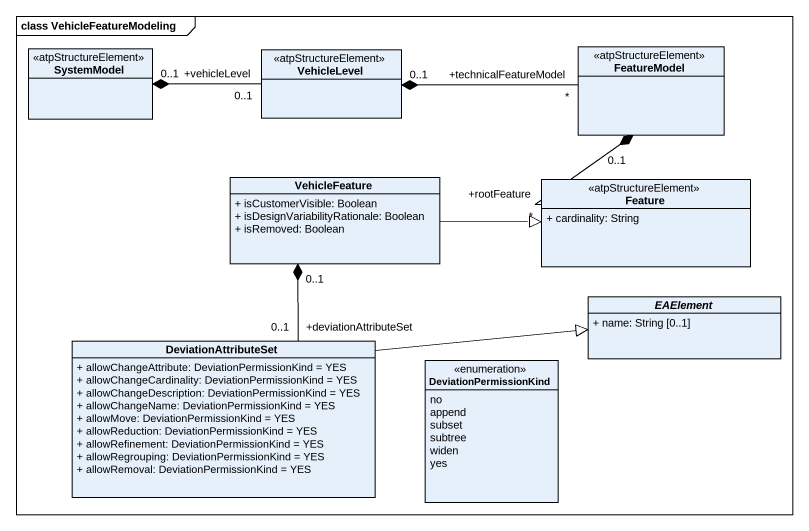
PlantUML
@startuml
mainframe class VehicleFeatureModeling
hide circle
hide empty members
skinparam classAttributeIconSize 0
class SystemModel <<atpStructureElement>>
class VehicleLevel <<atpStructureElement>>
class FeatureModel <<atpStructureElement>>
class VehicleFeature {
  + isCustomerVisible: Boolean
  + isDesignVariabilityRationale: Boolean
  + isRemoved: Boolean
}
class Feature <<atpStructureElement>> {
  + cardinality: String
}
abstract class EAElement {
  + name: String [0..1]
}
class DeviationAttributeSet {
  + allowChangeAttribute: DeviationPermissionKind = YES
  + allowChangeCardinality: DeviationPermissionKind = YES
  + allowChangeDescription: DeviationPermissionKind = YES
  + allowChangeName: DeviationPermissionKind = YES
  + allowMove: DeviationPermissionKind = YES
  + allowReduction: DeviationPermissionKind = YES
  + allowRefinement: DeviationPermissionKind = YES
  + allowRegrouping: DeviationPermissionKind = YES
  + allowRemoval: DeviationPermissionKind = YES
}
enum DeviationPermissionKind {
  no
  append
  subset
  subtree
  widen
  yes
}
SystemModel "0..1" *-right- "+vehicleLevel\n0..1" VehicleLevel
FeatureModel "+technicalFeatureModel\n*" -left-* "0..1" VehicleLevel
VehicleFeature -right-|> Feature
Feature "+rootFeature\n*" -up-* "0..1" FeatureModel
DeviationAttributeSet "+deviationAttributeSet\n0..1" -up-* "0..1" VehicleFeature
DeviationAttributeSet -right-|> EAElement
@enduml
